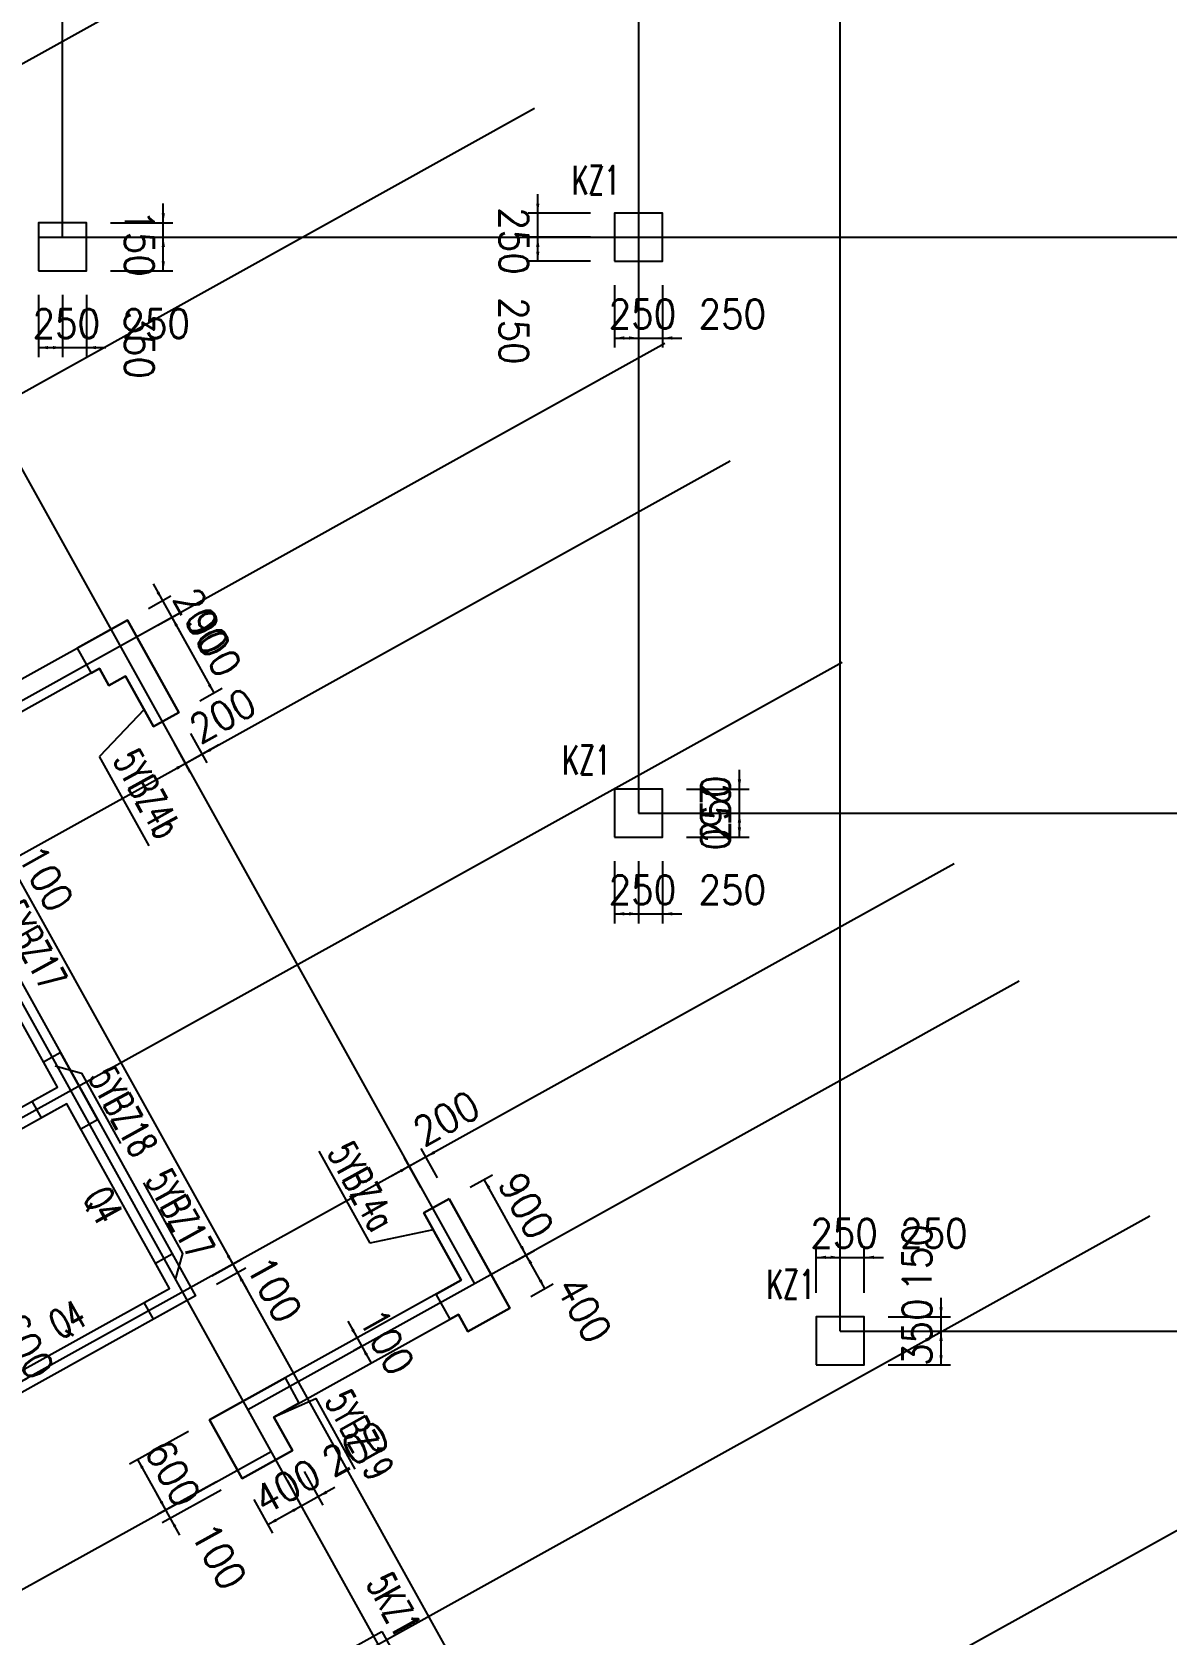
# Model space of a CAD drawing. Extents: x 387171 to 699106, y 11966 to 245688.
# Drawn here: x 510241 to 522060, y 113324 to 130026 of the extents above; entities that cross this region are included whole.
import ezdxf

# ---------------------------------------------------------------- set-up
doc = ezdxf.new("R2010")
doc.units = 0
doc.header["$LTSCALE"] = 100
doc.header["$MEASUREMENT"] = 0
for name, color, linetype in [('b边缘构件', 235, 'Continuous'), ('COLU', 7, 'Continuous'), ('colu-主楼', 7, 'Continuous'), ('DIM', 3, 'Continuous'), ('DOTE', 253, 'Continuous'), ('NUM', 7, 'Continuous'), ('wall-主楼', 2, 'Continuous'), ('Y阴影', 254, 'Continuous'), ('剪力墙身标注', 7, 'Continuous'), ('小尺寸', 4, 'Continuous'), ('边缘构件标注', 1, 'Continuous')]:
    doc.layers.add(name, color=color, linetype=linetype)
doc.styles.get("Standard").update_dxf_attribs({"font": 'standard'})
doc.dimstyles.get("Standard").update_dxf_attribs({"dimtxt": 300, "dimasz": 100, "dimexe": 100, "dimexo": 250, "dimgap": 100, "dimtad": 0, "dimtoh": 1, "dimdec": 0, "dimdsep": 46, "dimcen": 0.09, "dimclrt": 7, "dimadec": 0, "dimazin": 0, "dimtfac": 1, "dimtdec": 4, "dimtofl": 0, "dimtmove": 0, "dimatfit": 3, "dimfxl": 1, "dimtolj": 1, "dimtzin": 0, "dimarcsym": 0})

# ---------------------------------------------------------------- blocks, each defined once
blk = doc.blocks.new('*D4636')
at = {"layer": '小尺寸', "color": 0, "linetype": 'ByBlock', "lineweight": -2}
for p, q in [((511503, 124276), (511795, 123752)), ((511454, 124020), (511688, 124150)), ((511551, 123845), (511785, 123975))]:
    blk.add_line(p, q, dxfattribs=at)
for points in [[(511600, 124101), (511537, 124181), (511566, 124197)], [(511698, 123927), (511761, 123847), (511732, 123831)]]:
    blk.add_solid(points, dxfattribs=at)
at = {"layer": '小尺寸', "color": 7, "linetype": 'Continuous', "lineweight": -2, "insert": (512004, 123889), "char_height": 300, "width": 566.67, "attachment_point": 5, "rotation": 299.0454}
blk.add_mtext('200', dxfattribs=at)
blk = doc.blocks.new('*D883')
at = {"layer": '小尺寸', "color": 0, "linetype": 'ByBlock', "lineweight": -2}
for p, q in [((511551, 123845), (511785, 123975)), ((511698, 123927), (512135, 123140)), ((511988, 123058), (512222, 123188))]:
    blk.add_line(p, q, dxfattribs=at)
for points in [[(511698, 123927), (511761, 123847), (511732, 123831)], [(512135, 123140), (512071, 123219), (512101, 123235)]]:
    blk.add_solid(points, dxfattribs=at)
at = {"layer": '小尺寸', "color": 7, "linetype": 'Continuous', "lineweight": -2, "insert": (512135, 123654), "char_height": 300, "width": 556.67, "attachment_point": 5, "rotation": 299.0454}
blk.add_mtext('900', dxfattribs=at)
blk = doc.blocks.new('*D1601')
at = {"layer": '小尺寸', "color": 0, "linetype": 'ByBlock', "lineweight": -2}
for p, q in [((509856, 121645), (510098, 121208)), ((509734, 121349), (510040, 121519)), ((509783, 121262), (510089, 121432))]:
    blk.add_line(p, q, dxfattribs=at)
for points in [[(509953, 121471), (509890, 121550), (509919, 121566)], [(510001, 121383), (510064, 121304), (510035, 121288)]]:
    blk.add_solid(points, dxfattribs=at)
at = {"layer": '小尺寸', "color": 7, "linetype": 'Continuous', "lineweight": -2, "insert": (510384, 121209), "char_height": 300, "width": 476.67, "attachment_point": 5, "rotation": 299.0454}
blk.add_mtext('100', dxfattribs=at)
blk = doc.blocks.new('*D1337')
at = {"layer": '小尺寸', "color": 0, "linetype": 'ByBlock', "lineweight": -2}
for p, q in [((512235, 117362), (512477, 116925)), ((512113, 117065), (512419, 117235)), ((512162, 116978), (512468, 117148))]:
    blk.add_line(p, q, dxfattribs=at)
for points in [[(512332, 117187), (512269, 117266), (512298, 117282)], [(512380, 117099), (512443, 117020), (512414, 117004)]]:
    blk.add_solid(points, dxfattribs=at)
at = {"layer": '小尺寸', "color": 7, "linetype": 'Continuous', "lineweight": -2, "insert": (512763, 116925), "char_height": 300, "width": 476.67, "attachment_point": 5, "rotation": 299.0454}
blk.add_mtext('100', dxfattribs=at)
blk = doc.blocks.new('*D3036')
at = {"layer": '小尺寸', "color": 0, "linetype": 'ByBlock', "lineweight": -2}
for p, q in [((509636, 116376), (509906, 116526)), ((509818, 116477), (510110, 115953)), ((509928, 115852), (510197, 116001))]:
    blk.add_line(p, q, dxfattribs=at)
for points in [[(509818, 116477), (509881, 116398), (509852, 116382)], [(510110, 115953), (510046, 116032), (510076, 116048)]]:
    blk.add_solid(points, dxfattribs=at)
at = {"layer": '小尺寸', "color": 7, "linetype": 'Continuous', "lineweight": -2, "insert": (510182, 116336), "char_height": 300, "width": 556.67, "attachment_point": 5, "rotation": 299.0454}
blk.add_mtext('600', dxfattribs=at)
blk = doc.blocks.new('*D3950')
at = {"layer": '小尺寸', "color": 0, "linetype": 'ByBlock', "lineweight": -2}
for p, q in [((515241, 117201), (515475, 117331)), ((515582, 116933), (515387, 117282)), ((515435, 116851), (515669, 116981))]:
    blk.add_line(p, q, dxfattribs=at)
for points in [[(515387, 117282), (515451, 117203), (515421, 117187)], [(515582, 116933), (515518, 117012), (515548, 117028)]]:
    blk.add_solid(points, dxfattribs=at)
at = {"layer": '小尺寸', "color": 7, "linetype": 'Continuous', "lineweight": -2, "insert": (515989, 116715), "char_height": 300, "width": 576.67, "attachment_point": 5, "rotation": 299.0454}
blk.add_mtext('400', dxfattribs=at)
blk = doc.blocks.new('*D3548')
at = {"layer": '小尺寸', "color": 0, "linetype": 'ByBlock', "lineweight": -2}
for p, q in [((514804, 117988), (515038, 118118)), ((515387, 117282), (514950, 118069)), ((515241, 117201), (515475, 117331))]:
    blk.add_line(p, q, dxfattribs=at)
for points in [[(514950, 118069), (515014, 117990), (514984, 117974)], [(515387, 117282), (515324, 117362), (515353, 117378)]]:
    blk.add_solid(points, dxfattribs=at)
at = {"layer": '小尺寸', "color": 7, "linetype": 'Continuous', "lineweight": -2, "insert": (515387, 117797), "char_height": 300, "width": 556.67, "attachment_point": 5, "rotation": 299.0454}
blk.add_mtext('900', dxfattribs=at)
blk = doc.blocks.new('*D4455')
at = {"layer": '小尺寸', "color": 0, "linetype": 'ByBlock', "lineweight": -2}
for p, q in [((512900, 114928), (513094, 114579)), ((513075, 115026), (513269, 114676)), ((513395, 114861), (512870, 114569))]:
    blk.add_line(p, q, dxfattribs=at)
for points in [[(513220, 114763), (513300, 114827), (513316, 114797)], [(513045, 114666), (512966, 114603), (512950, 114632)]]:
    blk.add_solid(points, dxfattribs=at)
at = {"layer": '小尺寸', "color": 7, "linetype": 'Continuous', "lineweight": -2, "insert": (513610, 115266), "char_height": 300, "width": 566.67, "attachment_point": 5, "rotation": 29.0454}
blk.add_mtext('200', dxfattribs=at)
blk = doc.blocks.new('*D4087')
at = {"layer": '小尺寸', "color": 0, "linetype": 'ByBlock', "lineweight": -2}
for p, q in [((512900, 114928), (513094, 114579)), ((512550, 114734), (512744, 114385)), ((513045, 114666), (512696, 114472))]:
    blk.add_line(p, q, dxfattribs=at)
for points in [[(513045, 114666), (512966, 114603), (512950, 114632)], [(512696, 114472), (512775, 114535), (512791, 114506)]]:
    blk.add_solid(points, dxfattribs=at)
at = {"layer": '小尺寸', "color": 7, "linetype": 'Continuous', "lineweight": -2, "insert": (512898, 114870), "char_height": 300, "width": 576.67, "attachment_point": 5, "rotation": 29.0454}
blk.add_mtext('400', dxfattribs=at)
blk = doc.blocks.new('*D319')
at = {"layer": '小尺寸', "color": 0, "linetype": 'ByBlock', "lineweight": -2}
for p, q in [((512161, 114919), (511546, 114577)), ((511779, 114364), (511537, 114801)), ((512210, 114831), (511595, 114490))]:
    blk.add_line(p, q, dxfattribs=at)
for points in [[(511634, 114626), (511571, 114705), (511600, 114721)], [(511682, 114538), (511745, 114459), (511716, 114443)]]:
    blk.add_solid(points, dxfattribs=at)
at = {"layer": '小尺寸', "color": 7, "linetype": 'Continuous', "lineweight": -2, "insert": (512187, 114144), "char_height": 300, "width": 476.67, "attachment_point": 5, "rotation": 299.0454}
blk.add_mtext('100', dxfattribs=at)
blk = doc.blocks.new('*D4566')
at = {"layer": '小尺寸', "color": 0, "linetype": 'ByBlock', "lineweight": -2}
for p, q in [((511870, 115443), (511255, 115102)), ((511634, 114626), (511342, 115150)), ((512161, 114919), (511546, 114577))]:
    blk.add_line(p, q, dxfattribs=at)
for points in [[(511342, 115150), (511405, 115071), (511376, 115055)], [(511634, 114626), (511571, 114705), (511600, 114721)]]:
    blk.add_solid(points, dxfattribs=at)
at = {"layer": '小尺寸', "color": 7, "linetype": 'Continuous', "lineweight": -2, "insert": (511707, 115009), "char_height": 300, "width": 556.67, "attachment_point": 5, "rotation": 299.0454}
blk.add_mtext('600', dxfattribs=at)
blk = doc.blocks.new('*D4242')
at = {"layer": '小尺寸', "color": 0, "linetype": 'ByBlock', "lineweight": -2}
for p, q in [((514517, 118401), (513993, 118109)), ((514289, 117988), (514119, 118294)), ((514464, 118085), (514294, 118391))]:
    blk.add_line(p, q, dxfattribs=at)
for points in [[(514342, 118303), (514422, 118367), (514438, 118337)], [(514167, 118206), (514088, 118143), (514072, 118172)]]:
    blk.add_solid(points, dxfattribs=at)
at = {"layer": '小尺寸', "color": 7, "linetype": 'Continuous', "lineweight": -2, "insert": (514556, 118708), "char_height": 300, "width": 566.67, "attachment_point": 5, "rotation": 29.0454}
blk.add_mtext('200', dxfattribs=at)
blk = doc.blocks.new('*D4407')
at = {"layer": '小尺寸', "color": 0, "linetype": 'ByBlock', "lineweight": -2}
for p, q in [((512187, 122597), (511662, 122305)), ((511716, 122621), (511886, 122315)), ((511891, 122718), (512061, 122412))]:
    blk.add_line(p, q, dxfattribs=at)
for points in [[(512012, 122500), (512091, 122563), (512108, 122534)], [(511837, 122403), (511758, 122339), (511741, 122369)]]:
    blk.add_solid(points, dxfattribs=at)
at = {"layer": '小尺寸', "color": 7, "linetype": 'Continuous', "lineweight": -2, "insert": (512226, 122904), "char_height": 300, "width": 566.67, "attachment_point": 5, "rotation": 29.0454}
blk.add_mtext('200', dxfattribs=at)
blk = doc.blocks.new('*D659')
at = {"layer": '小尺寸', "color": 0, "linetype": 'ByBlock', "lineweight": -2}
for p, q in [((513530, 116594), (513772, 116157)), ((513620, 116415), (513539, 116370)), ((513668, 116328), (513588, 116283))]:
    blk.add_line(p, q, dxfattribs=at)
for points in [[(513627, 116419), (513564, 116498), (513593, 116514)], [(513675, 116332), (513738, 116252), (513709, 116236)]]:
    blk.add_solid(points, dxfattribs=at)
at = {"layer": '小尺寸', "color": 7, "linetype": 'Continuous', "lineweight": -2, "insert": (513934, 116380), "char_height": 300, "width": 476.67, "attachment_point": 5, "rotation": 299.0454}
blk.add_mtext('100', dxfattribs=at)
blk = doc.blocks.new('*D3735')
at = {"layer": 'DIM', "color": 0, "linetype": 'ByBlock', "lineweight": -2}
for p, q in [((518408, 116888), (518408, 117358)), ((518408, 117258), (518658, 117258)), ((518658, 116888), (518658, 117358))]:
    blk.add_line(p, q, dxfattribs=at)
for points in [[(518408, 117258), (518508, 117275), (518508, 117242)], [(518658, 117258), (518558, 117242), (518558, 117275)]]:
    blk.add_solid(points, dxfattribs=at)
at = {"layer": 'DIM', "color": 7, "linetype": 'Continuous', "lineweight": -2, "insert": (518698, 117508), "char_height": 300, "width": 566.67, "attachment_point": 5}
blk.add_mtext('250', dxfattribs=at)
blk = doc.blocks.new('*D3479')
at = {"layer": 'DIM', "color": 0, "linetype": 'ByBlock', "lineweight": -2}
for p, q in [((518458, 117258), (519108, 117258)), ((518658, 116888), (518658, 117358)), ((518908, 116888), (518908, 117358))]:
    blk.add_line(p, q, dxfattribs=at)
for points in [[(518658, 117258), (518558, 117242), (518558, 117275)], [(518908, 117258), (519008, 117275), (519008, 117242)]]:
    blk.add_solid(points, dxfattribs=at)
at = {"layer": 'DIM', "color": 7, "linetype": 'Continuous', "lineweight": -2, "insert": (519634, 117508), "char_height": 300, "width": 566.67, "attachment_point": 5}
blk.add_mtext('250', dxfattribs=at)
blk = doc.blocks.new('*D4254')
at = {"layer": 'DIM', "color": 0, "linetype": 'ByBlock', "lineweight": -2}
for p, q in [((519158, 116488), (519808, 116488)), ((519708, 116138), (519708, 116488)), ((519158, 116138), (519808, 116138))]:
    blk.add_line(p, q, dxfattribs=at)
for points in [[(519708, 116488), (519725, 116388), (519691, 116388)], [(519708, 116138), (519691, 116238), (519725, 116238)]]:
    blk.add_solid(points, dxfattribs=at)
at = {"layer": 'DIM', "color": 7, "linetype": 'Continuous', "lineweight": -2, "insert": (519458, 116478), "char_height": 300, "width": 566.67, "attachment_point": 5, "rotation": 90}
blk.add_mtext('350', dxfattribs=at)
blk = doc.blocks.new('*D4014')
at = {"layer": 'DIM', "color": 0, "linetype": 'ByBlock', "lineweight": -2}
for p, q in [((519708, 116288), (519708, 116838)), ((519158, 116638), (519808, 116638)), ((519158, 116488), (519808, 116488))]:
    blk.add_line(p, q, dxfattribs=at)
for points in [[(519708, 116638), (519691, 116738), (519725, 116738)], [(519708, 116488), (519725, 116388), (519691, 116388)]]:
    blk.add_solid(points, dxfattribs=at)
at = {"layer": 'DIM', "color": 7, "linetype": 'Continuous', "lineweight": -2, "insert": (519458, 117253), "char_height": 300, "width": 476.67, "attachment_point": 5, "rotation": 90}
blk.add_mtext('150', dxfattribs=at)
blk = doc.blocks.new('*D117')
at = {"layer": 'DIM', "color": 0, "linetype": 'ByBlock', "lineweight": -2}
for p, q in [((510308, 127288), (510308, 126638)), ((510558, 127288), (510558, 126638)), ((510308, 126738), (510558, 126738))]:
    blk.add_line(p, q, dxfattribs=at)
for points in [[(510308, 126738), (510408, 126755), (510408, 126721)], [(510558, 126738), (510458, 126721), (510458, 126755)]]:
    blk.add_solid(points, dxfattribs=at)
at = {"layer": 'DIM', "color": 7, "linetype": 'Continuous', "lineweight": -2, "insert": (510598, 126988), "char_height": 300, "width": 566.67, "attachment_point": 5}
blk.add_mtext('250', dxfattribs=at)
blk = doc.blocks.new('*D4378')
at = {"layer": 'DIM', "color": 0, "linetype": 'ByBlock', "lineweight": -2}
for p, q in [((510558, 127288), (510558, 126638)), ((510808, 127288), (510808, 126638)), ((510358, 126738), (511008, 126738))]:
    blk.add_line(p, q, dxfattribs=at)
for points in [[(510558, 126738), (510458, 126721), (510458, 126755)], [(510808, 126738), (510908, 126755), (510908, 126721)]]:
    blk.add_solid(points, dxfattribs=at)
at = {"layer": 'DIM', "color": 7, "linetype": 'Continuous', "lineweight": -2, "insert": (511534, 126988), "char_height": 300, "width": 566.67, "attachment_point": 5}
blk.add_mtext('250', dxfattribs=at)
blk = doc.blocks.new('*D648')
at = {"layer": 'DIM', "color": 0, "linetype": 'ByBlock', "lineweight": -2}
for p, q in [((511058, 127888), (511708, 127888)), ((511608, 127538), (511608, 127888)), ((511058, 127538), (511708, 127538))]:
    blk.add_line(p, q, dxfattribs=at)
for points in [[(511608, 127888), (511625, 127788), (511591, 127788)], [(511608, 127538), (511591, 127638), (511625, 127638)]]:
    blk.add_solid(points, dxfattribs=at)
at = {"layer": 'DIM', "color": 7, "linetype": 'Continuous', "lineweight": -2, "insert": (511358, 126762), "char_height": 300, "width": 566.67, "attachment_point": 5, "rotation": 270}
blk.add_mtext('350', dxfattribs=at)
blk = doc.blocks.new('*D826')
at = {"layer": 'DIM', "color": 0, "linetype": 'ByBlock', "lineweight": -2}
for p, q in [((511608, 127688), (511608, 128238)), ((511058, 128038), (511708, 128038)), ((511058, 127888), (511708, 127888))]:
    blk.add_line(p, q, dxfattribs=at)
for points in [[(511608, 128038), (511591, 128138), (511625, 128138)], [(511608, 127888), (511625, 127788), (511591, 127788)]]:
    blk.add_solid(points, dxfattribs=at)
at = {"layer": 'DIM', "color": 7, "linetype": 'Continuous', "lineweight": -2, "insert": (511358, 127827), "char_height": 300, "width": 476.67, "attachment_point": 5, "rotation": 270}
blk.add_mtext('150', dxfattribs=at)
blk = doc.blocks.new('*D440')
at = {"layer": 'DIM', "color": 0, "linetype": 'ByBlock', "lineweight": -2}
for p, q in [((516308, 127388), (516308, 126738)), ((516558, 127388), (516558, 126738)), ((516308, 126838), (516558, 126838))]:
    blk.add_line(p, q, dxfattribs=at)
for points in [[(516308, 126838), (516408, 126855), (516408, 126821)], [(516558, 126838), (516458, 126821), (516458, 126855)]]:
    blk.add_solid(points, dxfattribs=at)
at = {"layer": 'DIM', "color": 7, "linetype": 'Continuous', "lineweight": -2, "insert": (516598, 127088), "char_height": 300, "width": 566.67, "attachment_point": 5}
blk.add_mtext('250', dxfattribs=at)
blk = doc.blocks.new('*D1363')
at = {"layer": 'DIM', "color": 0, "linetype": 'ByBlock', "lineweight": -2}
for p, q in [((516558, 127388), (516558, 126738)), ((516808, 127388), (516808, 126738)), ((516358, 126838), (517008, 126838))]:
    blk.add_line(p, q, dxfattribs=at)
for points in [[(516558, 126838), (516458, 126821), (516458, 126855)], [(516808, 126838), (516908, 126855), (516908, 126821)]]:
    blk.add_solid(points, dxfattribs=at)
at = {"layer": 'DIM', "color": 7, "linetype": 'Continuous', "lineweight": -2, "insert": (517534, 127088), "char_height": 300, "width": 566.67, "attachment_point": 5}
blk.add_mtext('250', dxfattribs=at)
blk = doc.blocks.new('*D968')
at = {"layer": 'DIM', "color": 0, "linetype": 'ByBlock', "lineweight": -2}
for p, q in [((516058, 127888), (515408, 127888)), ((515508, 127638), (515508, 127888)), ((516058, 127638), (515408, 127638))]:
    blk.add_line(p, q, dxfattribs=at)
for points in [[(515508, 127888), (515525, 127788), (515491, 127788)], [(515508, 127638), (515491, 127738), (515525, 127738)]]:
    blk.add_solid(points, dxfattribs=at)
at = {"layer": 'DIM', "color": 7, "linetype": 'Continuous', "lineweight": -2, "insert": (515258, 126912), "char_height": 300, "width": 566.67, "attachment_point": 5, "rotation": 270}
blk.add_mtext('250', dxfattribs=at)
blk = doc.blocks.new('*D1907')
at = {"layer": 'DIM', "color": 0, "linetype": 'ByBlock', "lineweight": -2}
for p, q in [((515508, 127688), (515508, 128338)), ((516058, 128138), (515408, 128138)), ((516058, 127888), (515408, 127888))]:
    blk.add_line(p, q, dxfattribs=at)
for points in [[(515508, 128138), (515491, 128238), (515525, 128238)], [(515508, 127888), (515525, 127788), (515491, 127788)]]:
    blk.add_solid(points, dxfattribs=at)
at = {"layer": 'DIM', "color": 7, "linetype": 'Continuous', "lineweight": -2, "insert": (515258, 127848), "char_height": 300, "width": 566.67, "attachment_point": 5, "rotation": 270}
blk.add_mtext('250', dxfattribs=at)
blk = doc.blocks.new('*D3515')
at = {"layer": 'DIM', "color": 0, "linetype": 'ByBlock', "lineweight": -2}
for p, q in [((516308, 121388), (516308, 120738)), ((516558, 121388), (516558, 120738)), ((516308, 120838), (516558, 120838))]:
    blk.add_line(p, q, dxfattribs=at)
for points in [[(516308, 120838), (516408, 120855), (516408, 120821)], [(516558, 120838), (516458, 120821), (516458, 120855)]]:
    blk.add_solid(points, dxfattribs=at)
at = {"layer": 'DIM', "color": 7, "linetype": 'Continuous', "lineweight": -2, "insert": (516598, 121088), "char_height": 300, "width": 566.67, "attachment_point": 5}
blk.add_mtext('250', dxfattribs=at)
blk = doc.blocks.new('*D4269')
at = {"layer": 'DIM', "color": 0, "linetype": 'ByBlock', "lineweight": -2}
for p, q in [((516558, 121388), (516558, 120738)), ((516808, 121388), (516808, 120738)), ((516358, 120838), (517008, 120838))]:
    blk.add_line(p, q, dxfattribs=at)
for points in [[(516558, 120838), (516458, 120821), (516458, 120855)], [(516808, 120838), (516908, 120855), (516908, 120821)]]:
    blk.add_solid(points, dxfattribs=at)
at = {"layer": 'DIM', "color": 7, "linetype": 'Continuous', "lineweight": -2, "insert": (517534, 121088), "char_height": 300, "width": 566.67, "attachment_point": 5}
blk.add_mtext('250', dxfattribs=at)
blk = doc.blocks.new('*D4044')
at = {"layer": 'DIM', "color": 0, "linetype": 'ByBlock', "lineweight": -2}
for p, q in [((517058, 121888), (517708, 121888)), ((517608, 121638), (517608, 121888)), ((517058, 121638), (517708, 121638))]:
    blk.add_line(p, q, dxfattribs=at)
for points in [[(517608, 121888), (517625, 121788), (517591, 121788)], [(517608, 121638), (517591, 121738), (517625, 121738)]]:
    blk.add_solid(points, dxfattribs=at)
at = {"layer": 'DIM', "color": 7, "linetype": 'Continuous', "lineweight": -2, "insert": (517358, 121928), "char_height": 300, "width": 566.67, "attachment_point": 5, "rotation": 90}
blk.add_mtext('250', dxfattribs=at)
blk = doc.blocks.new('*D131')
at = {"layer": 'DIM', "color": 0, "linetype": 'ByBlock', "lineweight": -2}
for p, q in [((517608, 121688), (517608, 122338)), ((517058, 122138), (517708, 122138)), ((517058, 121888), (517708, 121888))]:
    blk.add_line(p, q, dxfattribs=at)
for points in [[(517608, 122138), (517591, 122238), (517625, 122238)], [(517608, 121888), (517625, 121788), (517591, 121788)]]:
    blk.add_solid(points, dxfattribs=at)
at = {"layer": 'DIM', "color": 7, "linetype": 'Continuous', "lineweight": -2, "insert": (517358, 121848), "char_height": 300, "width": 566.67, "attachment_point": 5, "rotation": 270}
blk.add_mtext('250', dxfattribs=at)

msp = doc.modelspace()

# ---------------------------------------------------------------- hatches: boundary and pattern name
at = {"layer": 'Y阴影'}
h = msp.add_hatch(dxfattribs=at)
h.set_pattern_fill('ANSI31', color=256, scale=25, angle=-60.95463, style=0)
h.set_pattern_definition([])
h.paths.add_polyline_path([(511769.6, 122937), (511235.5, 123898.7), (510710.7, 123607.2), (510856.4, 123345), (510943.8, 123393.5), (511040.9, 123218.7), (511215.7, 123315.8), (511507, 122791.2)], flags=0)
h = msp.add_hatch(dxfattribs=at)
h.set_pattern_fill('ANSI31', color=256, scale=25, angle=-60.95463, style=0)
h.set_pattern_definition([])
h.paths.add_polyline_path([(510923.6, 118692.5), (510535.2, 119391.9), (510360.4, 119294.8), (510506, 119032.5), (510243.7, 118886.9), (510340.8, 118712), (510603.1, 118857.7), (510748.8, 118595.4)], flags=0)
h = msp.add_hatch(dxfattribs=at)
h.set_pattern_fill('ANSI31', color=256, scale=25, angle=-60.95463, style=0)
h.set_pattern_definition([])
h.paths.add_polyline_path([(514585.5, 117866.5), (515216.6, 116730), (514779.5, 116487.2), (514682.4, 116662), (514594.7, 116613.4), (514449.1, 116875.6), (514711.3, 117021.3), (514322.9, 117720.7)], flags=0)
h = msp.add_hatch(dxfattribs=at)
h.set_pattern_fill('ANSI31', color=256, scale=25, angle=-60.95463, style=0)
h.set_pattern_definition([])
h.paths.add_polyline_path([(511943.2, 116856.6), (511506, 116613.9), (511408.9, 116788.7), (511671.2, 116934.4), (511525.6, 117196.6), (511700.4, 117293.7)], flags=0)
h = msp.add_hatch(dxfattribs=at)
h.set_pattern_fill('ANSI31', color=256, scale=25, angle=-60.95463, style=0)
h.set_pattern_definition([])
h.paths.add_polyline_path([(512875.5, 116001.7), (513021.1, 115739.5), (512759.1, 115593.9), (512953.3, 115244.3), (512428.5, 114952.8), (512088.6, 115564.8)], flags=0)

# ---------------------------------------------------------------- linework, layer by layer
at = {"layer": 'b边缘构件'}
for points in [[(511769.6, 122937), (511235.5, 123898.7), (510710.7, 123607.2), (510856.4, 123345), (510943.8, 123393.5), (511040.9, 123218.7), (511215.7, 123315.8), (511507, 122791.2)], [(514585.5, 117866.5), (515216.6, 116730), (514779.5, 116487.2), (514682.4, 116662), (514594.7, 116613.4), (514449.1, 116875.6), (514711.3, 117021.3), (514322.9, 117720.7)]]:
    msp.add_lwpolyline(points, close=True, dxfattribs=at)
for points in [[(510340.8, 118712), (510243.7, 118886.9), (510506, 119032.5), (510360.4, 119294.8), (510535.2, 119391.9), (510923.6, 118692.5), (510748.8, 118595.4), (510603.1, 118857.7), (510340.8, 118712)], [(511943.2, 116856.6), (511506, 116613.9), (511408.9, 116788.7), (511671.2, 116934.4), (511525.6, 117196.6), (511700.4, 117293.7), (511943.2, 116856.6)], [(512875.5, 116001.7), (513021.1, 115739.5), (512759.1, 115593.9), (512953.3, 115244.3), (512428.5, 114952.8), (512088.6, 115564.8), (512875.5, 116001.7)]]:
    msp.add_lwpolyline(points, dxfattribs=at)
at = {"layer": 'COLU'}
for points in [[(516308.1, 127637.9), (516808.1, 127637.9), (516808.1, 128137.9), (516308.1, 128137.9)], [(510308.1, 127537.9), (510808.1, 127537.9), (510808.1, 128037.9), (510308.1, 128037.9)], [(516308.1, 121637.9), (516808.1, 121637.9), (516808.1, 122137.9), (516308.1, 122137.9)], [(518408.1, 116137.9), (518908.1, 116137.9), (518908.1, 116637.9), (518408.1, 116637.9)]]:
    msp.add_lwpolyline(points, close=True, dxfattribs=at)
at = {"layer": 'colu-主楼'}
msp.add_lwpolyline([(513885.2, 113359.7), (514127.9, 112922.5), (513690.8, 112679.8), (513448, 113116.9)], close=True, dxfattribs=at)
at = {"layer": 'DOTE'}
for p, q in [((516558.1, 161487.9), (516558.1, 121887.9)), ((510558.1, 127887.9), (510558.1, 146357.9)), ((518658.1, 116487.9), (518658.1, 146357.9)), ((502447.3, 139310.9), (514847.8, 116981.6)), ((500611.4, 138291.3), (517042.2, 108704.7)), ((514017.7, 131849.4), (489999.1, 118510.8)), ((515472.7, 129229.4), (503506.2, 122574.1)), ((510308.1, 127887.9), (579258.1, 127887.9)), ((505982.4, 127384), (520761.7, 100771.3)), ((516832.1, 126781.5), (508798.3, 122313.5)), ((517513.3, 125554.9), (505542.7, 118907.1)), ((518678.5, 123456.7), (501899.6, 114138.6)), ((516558.1, 121887.9), (579258.1, 121887.9)), ((519843.8, 121358.5), (507873.1, 114710.7)), ((520522, 120137.3), (512488.1, 115669.3)), ((521882.9, 117686.8), (509912.2, 111038.9)), ((518658.1, 116487.9), (596358.1, 116487.9)), ((512730.6, 115232.7), (506171.6, 111595.5)), ((523339.4, 115064.1), (499320.8, 101725.4))]:
    msp.add_line(p, q, dxfattribs=at)
at = {"layer": 'wall-主楼'}
for points in [[(508874.8, 122587.7), (511235.3, 123898.5), (511769.3, 122936.9), (511507, 122791.2), (511215.7, 123315.8), (511040.9, 123218.7), (510943.8, 123393.5), (508495.9, 122034.1), (508156.1, 122646.1), (508680.6, 122937.4)], [(507757.3, 119450.6), (507582.5, 119353.5), (507242.6, 119965.5), (509515.7, 121227.8), (511943.1, 116856.6), (509670.2, 115594.3), (509330.3, 116206.3), (509505.1, 116303.4), (509747.9, 115866.3), (511671.2, 116934.4), (510603.1, 118857.7), (508679.8, 117789.6), (508971.1, 117265), (508796.2, 117167.9), (508116.5, 118391.9), (508291.4, 118489), (508582.7, 117964.4), (510506, 119032.5), (509437.9, 120955.8), (507514.6, 119887.7)], [(514585.2, 117866.3), (514322.9, 117720.7), (514711.3, 117021.3), (512088.6, 115564.8), (512428.5, 114952.8), (512953, 115244.1), (512758.8, 115593.8), (514682.1, 116661.9), (514779.3, 116487.1), (515216.4, 116729.8)]]:
    msp.add_lwpolyline(points, close=True, dxfattribs=at)
at = {"layer": '边缘构件标注', "color": 200}
for p, q in [((511409.9, 122966.1), (510943.3, 122478.2)), ((511461.4, 121545.2), (510943.3, 122478.2)), ((513226.9, 118366.1), (513759.2, 117407.6)), ((514420, 117545.8), (513759.2, 117407.6))]:
    msp.add_line(p, q, dxfattribs=at)
for points in [[(510483.5, 119255), (510755.4, 119177.3), (511163.2, 118442.9)], [(511734.4, 117026.6), (511812.1, 117298.6), (511404.3, 118032.9)], [(512762.8, 115596), (513194.9, 115786), (513602.7, 115051.6)]]:
    msp.add_lwpolyline(points, dxfattribs=at)

# ---------------------------------------------------------------- texts
at = {"layer": 'NUM', "color": 200, "width": 0.7}
for p in [(515863.5, 128332), (515765.6, 122291.2), (517892.5, 116827)]:
    msp.add_text('KZ1', height=300, dxfattribs=at).set_placement(p)
at = {"layer": '剪力墙身标注', "width": 0.7}
for rotation, p in [(299.04537, (510766.5, 117879.6)), (29.04537, (510530.5, 116396.6))]:
    msp.add_text('Q4', height=300, rotation=rotation, dxfattribs=at).set_placement(p)
at = {"layer": '边缘构件标注', "color": 200, "width": 0.7}
for s, p in [('5YBZ4b', (511079.3, 122439.3)), ('5YBZ17', (509879.5, 120866.4)), ('5YBZ18', (510822.3, 119132.9)), ('5YBZ4a', (513311.5, 118348.1)), ('5YBZ17', (511416.1, 118064.1)), ('5YBZ19', (513284.7, 115762.3)), ('5KZ1', (513715.5, 113857.2))]:
    msp.add_text(s, height=300, rotation=299.04537, dxfattribs=at).set_placement(p)

# ---------------------------------------------------------------- dimensions: what is measured, and where the dimension line sits
at = {"layer": 'DIM', "color": 200}
for p1, p2, distance, picture, middle in [((516308.1, 127887.9), (516308.1, 128137.9), 800, '*D1907', (515258.1, 128356)), ((510808.1, 127887.9), (510808.1, 128037.9), -800, '*D826', (511358.1, 128239.9)), ((510808.1, 127537.9), (510808.1, 127887.9), -800, '*D648', (511358.1, 127319.9)), ((516308.1, 127637.9), (516308.1, 127887.9), 800, '*D968', (515258.1, 127419.9)), ((516308.1, 127637.9), (516558.1, 127637.9), -800, '*D440', (516090, 127087.9)), ((516558.1, 127637.9), (516808.1, 127637.9), -800, '*D1363', (517026.1, 127087.9)), ((510308.1, 127537.9), (510558.1, 127537.9), -800, '*D117', (510090, 126987.9)), ((510558.1, 127537.9), (510808.1, 127537.9), -800, '*D4378', (511026.1, 126987.9)), ((516808.1, 121887.9), (516808.1, 122137.9), -800, '*D131', (517358.1, 122356)), ((516808.1, 121637.9), (516808.1, 121887.9), -800, '*D4044', (517358.1, 121419.9)), ((516308.1, 121637.9), (516558.1, 121637.9), -800, '*D3515', (516090, 121087.9)), ((516558.1, 121637.9), (516808.1, 121637.9), -800, '*D4269', (517026.1, 121087.9)), ((518408.1, 116637.9), (518658.1, 116637.9), 620.5, '*D3735', (518190, 117508.4)), ((518658.1, 116637.9), (518908.1, 116637.9), 620.5, '*D3479', (519126.1, 117508.4)), ((518908.1, 116487.9), (518908.1, 116637.9), -800, '*D4014', (519458.1, 116839.9)), ((518908.1, 116137.9), (518908.1, 116487.9), -800, '*D4254', (519458.1, 115919.9))]:
    dim = msp.add_aligned_dim(p1=p1, p2=p2, distance=distance, dimstyle='Standard', dxfattribs=at)
    dim.commit()
    dim.dimension.update_dxf_attribs({"geometry": picture, "text_midpoint": middle})
at = {"layer": '小尺寸'}
for base, p1, p2, angle, picture, middle in [((511697.6, 123926.5), (511235.5, 123898.7), (511332.6, 123723.8), 299.04537, '*D4636', (511769.6, 124311.9)), ((512134.5, 123139.7), (511332.6, 123723.8), (511769.6, 122937), 299.04537, '*D883', (512134.6, 123654.5)), ((511837, 122402.5), (511769.3, 122936.9), (511594.2, 122839.6), 29.04537, '*D4407', (511803.1, 122669.7)), ((510001.3, 121383.1), (509515.7, 121227.8), (509564.2, 121140.4), 299.04537, '*D1601', (510195.6, 121548.2)), ((514167.4, 118206.2), (514585.2, 117866.3), (514410.1, 117769.1), 29.04537, '*D4242', (514133.5, 118473.4)), ((514950.4, 118069.1), (515022.4, 117079.6), (514585.5, 117866.5), 119.04537, '*D3548', (515387.5, 117797.1)), ((512380.3, 117099.4), (511894.6, 116944), (511943.1, 116856.6), 299.04537, '*D1337', (512574.6, 117264.4)), ((515387.4, 117282.3), (515216.6, 116730), (515022.4, 117079.6), 119.04537, '*D3950', (515703.1, 117228.9)), ((510109.5, 115952.7), (509417.7, 116254.8), (509709, 115730.3), 299.04537, '*D3036', (510182.4, 116336.3)), ((513675.3, 116331.5), (513838.4, 116536.5), (513886.9, 116449.1), 299.04537, '*D659', (513745.8, 116719.5)), ((511342.4, 115150.3), (512379.9, 115040.2), (512088.6, 115564.8), 119.04537, '*D4566', (511706.6, 115009.4)), ((513045.2, 114666.2), (512953.3, 115244.3), (512778.2, 115147), 29.04537, '*D4455', (513187.8, 115031.3)), ((512695.5, 114472), (512778.2, 115147), (512428.5, 114952.8), 29.04537, '*D4087', (512383.5, 114584.7)), ((511633.7, 114625.8), (512428.5, 114952.8), (512379.9, 115040.2), 119.04537, '*D319', (511998.8, 114483.2))]:
    dim = msp.add_linear_dim(base=base, p1=p1, p2=p2, angle=angle, dimstyle='Standard', dxfattribs=at)
    dim.commit()
    dim.dimension.update_dxf_attribs({"geometry": picture, "text_midpoint": middle})

doc.saveas('drawing.dxf')
